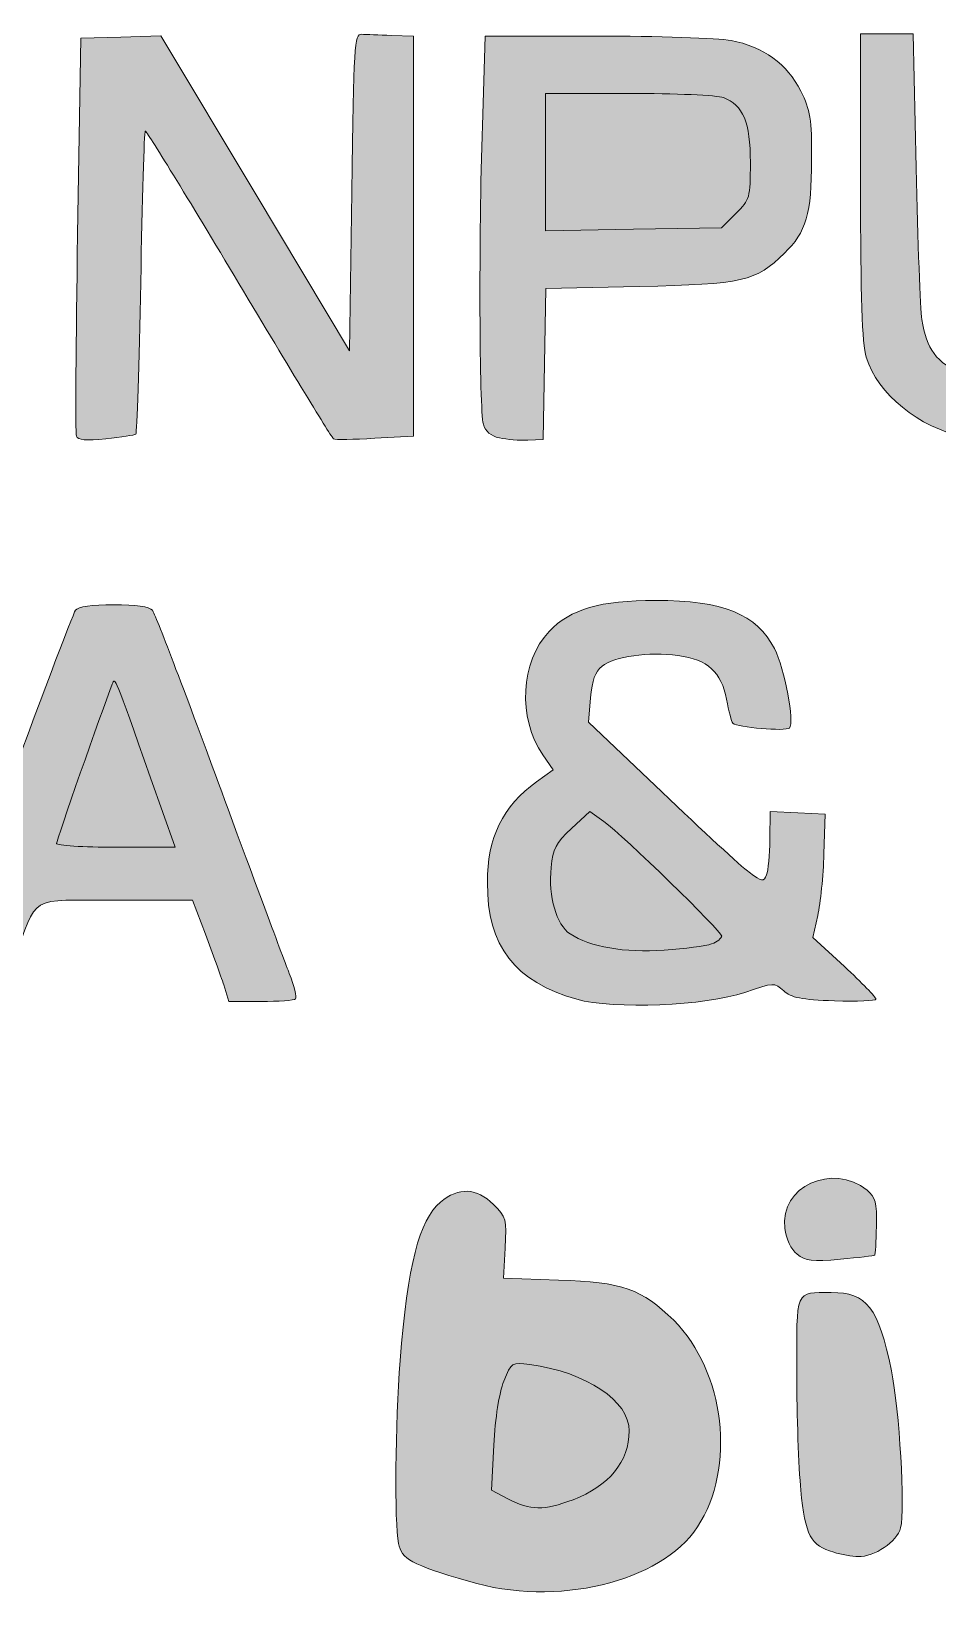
# Model space of a CAD drawing. Extents: x 0 to 500, y 2 to 498.
# Drawn here: x 139.53 to 158.78, y 9.92 to 43.38 of the extents above; entities that cross this region are included whole.
import ezdxf

# ---------------------------------------------------------------- set-up
doc = ezdxf.new("R2010")
doc.units = 0
doc.header["$MEASUREMENT"] = 0
doc.layers.add('LAYER_1', color=7, linetype='Continuous', lineweight=0)

msp = doc.modelspace()

# ---------------------------------------------------------------- hatches: boundary and pattern name
at = {"layer": 'LAYER_1', "true_color": 0x000000, "transparency": 33554687}
h = msp.add_hatch(color=18, dxfattribs=at)
h.dxf.hatch_style = 2
edge = h.paths.add_edge_path()
edge.add_spline(control_points=[(141.111, 34.732), (141.434, 34.765), (141.72, 34.81), (141.746, 34.832), (141.771, 34.855), (141.818, 36.303), (141.85, 38.051), (141.882, 39.798), (141.925, 41.245), (141.945, 41.265), (141.965, 41.285), (142.86, 39.83), (143.934, 38.031), (145.008, 36.233), (145.913, 34.747), (145.945, 34.729), (145.977, 34.711), (146.372, 34.717), (146.822, 34.743), (146.822, 34.743), (147.641, 34.788), (147.641, 34.788), (147.641, 34.788), (147.641, 39.034), (147.641, 39.034), (147.641, 39.034), (147.641, 43.28), (147.641, 43.28), (147.641, 43.28), (147.173, 43.296), (147.173, 43.296), (146.916, 43.305), (146.632, 43.315), (146.542, 43.319), (146.389, 43.327), (146.374, 43.091), (146.331, 39.964), (146.331, 39.964), (146.284, 36.601), (146.284, 36.601), (146.284, 36.601), (144.281, 39.944), (144.281, 39.944), (144.281, 39.944), (142.278, 43.287), (142.278, 43.287), (142.278, 43.287), (141.427, 43.26), (141.427, 43.26), (141.427, 43.26), (140.576, 43.234), (140.576, 43.234), (140.576, 43.234), (140.509, 39.069), (140.509, 39.069), (140.473, 36.779), (140.461, 34.853), (140.483, 34.789), (140.512, 34.705), (140.683, 34.689), (141.111, 34.732)], knot_values=[0, 0, 0, 0, 1, 1, 1, 2, 2, 2, 3, 3, 3, 4, 4, 4, 5, 5, 5, 6, 6, 6, 7, 7, 7, 8, 8, 8, 9, 9, 9, 10, 10, 10, 11, 11, 11, 12, 12, 12, 13, 13, 13, 14, 14, 14, 15, 15, 15, 16, 16, 16, 17, 17, 17, 18, 18, 18, 19, 19, 19, 20, 20, 20, 20], degree=3, periodic=0)
h = msp.add_hatch(color=18, dxfattribs=at)
h.dxf.hatch_style = 2
edge = h.paths.add_edge_path()
edge.add_spline(control_points=[(150.074, 34.704), (149.894, 34.696), (149.622, 34.717), (149.47, 34.751), (149.47, 34.751), (149.47, 34.751), (149.47, 34.751), (149.282, 34.792), (149.173, 34.887), (149.128, 35.046), (149.042, 35.356), (149.03, 39.01), (149.107, 41.385), (149.107, 41.385), (149.168, 43.28), (149.168, 43.28), (149.168, 43.28), (151.527, 43.28), (151.527, 43.28), (152.824, 43.28), (154.112, 43.238), (154.389, 43.186), (155.073, 43.058), (155.588, 42.685), (155.873, 42.111), (156.075, 41.703), (156.104, 41.523), (156.102, 40.661), (156.098, 39.495), (155.991, 39.126), (155.523, 38.67), (154.907, 38.07), (154.662, 38.014), (152.439, 37.966), (152.439, 37.966), (150.453, 37.924), (150.453, 37.924), (150.453, 37.924), (150.427, 36.321), (150.427, 36.321), (150.427, 36.321), (150.402, 34.718), (150.402, 34.718), (150.402, 34.718), (150.074, 34.704), (150.074, 34.704)], knot_values=[0, 0, 0, 0, 1, 1, 1, 2, 2, 2, 3, 3, 3, 4, 4, 4, 5, 5, 5, 6, 6, 6, 7, 7, 7, 8, 8, 8, 9, 9, 9, 10, 10, 10, 11, 11, 11, 12, 12, 12, 13, 13, 13, 14, 14, 14, 15, 15, 15, 15], degree=3, periodic=0)
h = msp.add_hatch(color=18, dxfattribs=at)
h.dxf.hatch_style = 2
edge = h.paths.add_edge_path()
edge.add_spline(control_points=[(163.918, 36.213), (163.634, 35.661), (162.986, 35.137), (162.298, 34.904), (161.741, 34.716), (159.984, 34.634), (159.35, 34.767), (159.351, 34.767), (159.35, 34.767), (159.351, 34.767), (158.375, 34.972), (157.497, 35.686), (157.263, 36.464), (157.173, 36.763), (157.141, 37.72), (157.14, 40.099), (157.14, 40.099), (157.139, 43.327), (157.139, 43.327), (157.139, 43.327), (157.701, 43.327), (157.701, 43.327), (157.701, 43.327), (158.262, 43.327), (158.262, 43.327), (158.262, 43.327), (158.323, 40.481), (158.323, 40.481), (158.356, 38.915), (158.41, 37.468), (158.442, 37.266), (158.544, 36.628), (158.745, 36.36), (159.321, 36.093), (160.334, 35.625), (161.847, 35.796), (162.474, 36.45), (162.474, 36.45), (162.741, 36.728), (162.741, 36.728), (162.741, 36.728), (162.811, 38.484), (162.811, 38.484), (162.849, 39.449), (162.884, 40.904), (162.887, 41.716), (162.892, 42.811), (162.924, 43.202), (163.011, 43.229), (163.075, 43.249), (163.373, 43.29), (163.673, 43.321), (163.673, 43.321), (164.219, 43.377), (164.219, 43.377), (164.219, 43.377), (164.188, 40.027), (164.188, 40.027), (164.188, 40.027), (164.157, 36.678), (164.157, 36.678), (164.157, 36.678), (163.918, 36.213), (163.918, 36.213)], knot_values=[0, 0, 0, 0, 1, 1, 1, 2, 2, 2, 3, 3, 3, 4, 4, 4, 5, 5, 5, 6, 6, 6, 7, 7, 7, 8, 8, 8, 9, 9, 9, 10, 10, 10, 11, 11, 11, 12, 12, 12, 13, 13, 13, 14, 14, 14, 15, 15, 15, 16, 16, 16, 17, 17, 17, 18, 18, 18, 19, 19, 19, 20, 20, 20, 21, 21, 21, 21], degree=3, periodic=0)
h = msp.add_hatch(color=18, dxfattribs=at)
h.dxf.hatch_style = 2
edge = h.paths.add_edge_path()
edge.add_spline(control_points=[(154.227, 41.974), (154.65, 41.814), (154.8, 41.454), (154.8, 40.596), (154.8, 39.846), (154.79, 39.812), (154.494, 39.516), (154.494, 39.516), (154.188, 39.21), (154.188, 39.21), (154.188, 39.21), (152.318, 39.179), (152.318, 39.179), (152.318, 39.179), (150.448, 39.149), (150.448, 39.149), (150.448, 39.149), (150.448, 40.606), (150.448, 40.606), (150.448, 40.606), (150.448, 42.064), (150.448, 42.064), (150.448, 42.064), (152.22, 42.064), (152.22, 42.064), (153.195, 42.064), (154.098, 42.024), (154.227, 41.974)], knot_values=[0, 0, 0, 0, 1, 1, 1, 2, 2, 2, 3, 3, 3, 4, 4, 4, 5, 5, 5, 6, 6, 6, 7, 7, 7, 8, 8, 8, 9, 9, 9, 9], degree=3, periodic=0)
h = msp.add_hatch(color=18, dxfattribs=at)
h.dxf.hatch_style = 2
edge = h.paths.add_edge_path()
edge.add_spline(control_points=[(137.441, 22.89), (137.441, 23.042), (140.354, 30.946), (140.464, 31.092), (140.521, 31.168), (140.807, 31.209), (141.278, 31.209), (141.745, 31.209), (142.037, 31.167), (142.098, 31.092), (142.15, 31.028), (142.783, 29.375), (143.504, 27.419), (144.226, 25.463), (144.902, 23.647), (145.006, 23.382), (145.111, 23.117), (145.172, 22.875), (145.14, 22.844), (145.109, 22.813), (144.778, 22.787), (144.404, 22.787), (144.404, 22.787), (143.725, 22.787), (143.725, 22.787), (143.725, 22.787), (143.613, 23.138), (143.613, 23.138), (143.551, 23.331), (143.376, 23.815), (143.225, 24.214), (143.225, 24.214), (142.949, 24.939), (142.949, 24.939), (142.949, 24.939), (141.321, 24.939), (141.321, 24.939), (139.436, 24.939), (139.666, 25.074), (139.166, 23.676), (139.166, 23.676), (138.865, 22.834), (138.865, 22.834), (138.865, 22.834), (138.153, 22.806), (138.153, 22.806), (137.652, 22.787), (137.441, 22.812), (137.441, 22.89)], knot_values=[0, 0, 0, 0, 1, 1, 1, 2, 2, 2, 3, 3, 3, 4, 4, 4, 5, 5, 5, 6, 6, 6, 7, 7, 7, 8, 8, 8, 9, 9, 9, 10, 10, 10, 11, 11, 11, 12, 12, 12, 13, 13, 13, 14, 14, 14, 15, 15, 15, 16, 16, 16, 16], degree=3, periodic=0)
h = msp.add_hatch(color=18, dxfattribs=at)
h.dxf.hatch_style = 2
edge = h.paths.add_edge_path()
edge.add_spline(control_points=[(156.797, 23.53), (157.165, 23.19), (157.467, 22.88), (157.467, 22.84), (157.467, 22.801), (157.071, 22.783), (156.587, 22.801), (155.879, 22.827), (155.669, 22.869), (155.508, 23.015), (155.31, 23.194), (155.302, 23.194), (154.68, 22.98), (153.856, 22.697), (151.891, 22.617), (151.113, 22.835), (151.113, 22.835), (151.113, 22.835), (151.113, 22.835), (149.797, 23.205), (149.213, 23.966), (149.213, 25.313), (149.213, 26.264), (149.54, 26.932), (150.257, 27.452), (150.257, 27.452), (150.608, 27.706), (150.608, 27.706), (150.608, 27.706), (150.391, 28.023), (150.391, 28.023), (149.853, 28.808), (149.915, 30), (150.527, 30.643), (150.982, 31.119), (151.61, 31.302), (152.788, 31.302), (154.217, 31.302), (154.939, 31.009), (155.312, 30.278), (155.526, 29.858), (155.745, 28.698), (155.629, 28.593), (155.546, 28.518), (154.519, 28.604), (154.429, 28.694), (154.401, 28.722), (154.34, 28.951), (154.293, 29.202), (154.185, 29.784), (153.895, 30.045), (153.262, 30.132), (152.648, 30.216), (151.905, 30.112), (151.65, 29.905), (151.502, 29.786), (151.438, 29.608), (151.406, 29.231), (151.406, 29.231), (151.364, 28.719), (151.364, 28.719), (151.364, 28.719), (152.919, 27.236), (152.919, 27.236), (153.774, 26.421), (154.609, 25.653), (154.775, 25.531), (155.054, 25.325), (155.081, 25.321), (155.142, 25.475), (155.178, 25.566), (155.211, 25.906), (155.214, 26.23), (155.214, 26.23), (155.221, 26.82), (155.221, 26.82), (155.221, 26.82), (155.806, 26.792), (155.806, 26.792), (155.806, 26.792), (156.39, 26.764), (156.39, 26.764), (156.39, 26.764), (156.363, 25.922), (156.363, 25.922), (156.349, 25.458), (156.29, 24.87), (156.232, 24.614), (156.232, 24.614), (156.128, 24.149), (156.128, 24.149), (156.128, 24.149), (156.797, 23.53), (156.797, 23.53)], knot_values=[0, 0, 0, 0, 1, 1, 1, 2, 2, 2, 3, 3, 3, 4, 4, 4, 5, 5, 5, 6, 6, 6, 7, 7, 7, 8, 8, 8, 9, 9, 9, 10, 10, 10, 11, 11, 11, 12, 12, 12, 13, 13, 13, 14, 14, 14, 15, 15, 15, 16, 16, 16, 17, 17, 17, 18, 18, 18, 19, 19, 19, 20, 20, 20, 21, 21, 21, 22, 22, 22, 23, 23, 23, 24, 24, 24, 25, 25, 25, 26, 26, 26, 27, 27, 27, 28, 28, 28, 29, 29, 29, 30, 30, 30, 31, 31, 31, 31], degree=3, periodic=0)
h = msp.add_hatch(color=18, dxfattribs=at)
h.dxf.hatch_style = 2
edge = h.paths.add_edge_path()
edge.add_spline(control_points=[(140.061, 26.142), (140.061, 26.205), (141.012, 28.926), (141.244, 29.524), (141.305, 29.682), (141.289, 29.721), (142.06, 27.536), (142.06, 27.536), (142.58, 26.062), (142.58, 26.062), (142.58, 26.062), (141.321, 26.062), (141.321, 26.062), (140.628, 26.062), (140.061, 26.098), (140.061, 26.142)], knot_values=[0, 0, 0, 0, 1, 1, 1, 2, 2, 2, 3, 3, 3, 4, 4, 4, 5, 5, 5, 5], degree=3, periodic=0)
h = msp.add_hatch(color=18, dxfattribs=at)
h.dxf.hatch_style = 2
edge = h.paths.add_edge_path()
edge.add_spline(control_points=[(152.972, 23.876), (152.125, 23.819), (151.395, 23.946), (150.973, 24.222), (150.678, 24.416), (150.507, 25.01), (150.567, 25.634), (150.605, 26.029), (150.668, 26.15), (151, 26.459), (151, 26.459), (151.388, 26.821), (151.388, 26.821), (151.388, 26.821), (151.69, 26.606), (151.69, 26.606), (152.093, 26.321), (154.191, 24.281), (154.191, 24.175), (154.191, 24.13), (154.095, 24.056), (153.978, 24.011), (153.861, 23.967), (153.408, 23.906), (152.972, 23.876)], knot_values=[0, 0, 0, 0, 1, 1, 1, 2, 2, 2, 3, 3, 3, 4, 4, 4, 5, 5, 5, 6, 6, 6, 7, 7, 7, 8, 8, 8, 8], degree=3, periodic=0)
h = msp.add_hatch(color=18, dxfattribs=at)
h.dxf.hatch_style = 2
edge = h.paths.add_edge_path()
edge.add_spline(control_points=[(157.442, 17.401), (157.455, 17.412), (157.471, 17.688), (157.478, 18.015), (157.49, 18.529), (157.463, 18.633), (157.28, 18.781), (156.545, 19.377), (155.414, 18.854), (155.533, 17.973), (155.564, 17.738), (155.663, 17.531), (155.794, 17.424), (155.976, 17.278), (156.106, 17.262), (156.713, 17.318), (157.102, 17.353), (157.43, 17.391), (157.442, 17.401)], knot_values=[0, 0, 0, 0, 1, 1, 1, 2, 2, 2, 3, 3, 3, 4, 4, 4, 5, 5, 5, 6, 6, 6, 6], degree=3, periodic=0)
h = msp.add_hatch(color=18, dxfattribs=at)
h.dxf.hatch_style = 2
edge = h.paths.add_edge_path()
edge.add_spline(control_points=[(153.676, 11.634), (154.5, 12.883), (154.264, 14.933), (153.171, 16.02), (152.504, 16.684), (152.08, 16.833), (150.727, 16.875), (150.727, 16.875), (149.554, 16.912), (149.554, 16.912), (149.554, 16.912), (149.591, 17.554), (149.591, 17.554), (149.625, 18.165), (149.614, 18.209), (149.343, 18.479), (148.986, 18.836), (148.604, 18.852), (148.216, 18.526), (147.764, 18.146), (147.52, 17.188), (147.362, 15.17), (147.255, 13.816), (147.236, 11.735), (147.326, 11.285), (147.393, 10.948), (147.582, 10.846), (148.811, 10.48), (150.678, 9.925), (152.895, 10.451), (153.676, 11.634)], knot_values=[0, 0, 0, 0, 1, 1, 1, 2, 2, 2, 3, 3, 3, 4, 4, 4, 5, 5, 5, 6, 6, 6, 7, 7, 7, 8, 8, 8, 9, 9, 9, 10, 10, 10, 10], degree=3, periodic=0)
h = msp.add_hatch(color=18, dxfattribs=at)
h.dxf.hatch_style = 2
edge = h.paths.add_edge_path()
edge.add_spline(control_points=[(157.992, 11.615), (158.09, 12.003), (157.965, 14.143), (157.798, 14.945), (157.515, 16.304), (157.28, 16.611), (156.518, 16.611), (155.746, 16.611), (155.782, 16.696), (155.785, 14.893), (155.786, 14.011), (155.825, 12.895), (155.872, 12.414), (155.965, 11.455), (156.079, 11.239), (156.57, 11.097), (156.729, 11.051), (156.964, 11.009), (157.092, 11.005), (157.431, 10.993), (157.919, 11.324), (157.992, 11.615)], knot_values=[0, 0, 0, 0, 1, 1, 1, 2, 2, 2, 3, 3, 3, 4, 4, 4, 5, 5, 5, 6, 6, 6, 7, 7, 7, 7], degree=3, periodic=0)
h = msp.add_hatch(color=18, dxfattribs=at)
h.dxf.hatch_style = 2
edge = h.paths.add_edge_path()
edge.add_spline(control_points=[(151.036, 12.213), (151.793, 12.496), (152.226, 13.027), (152.226, 13.671), (152.226, 14.315), (151.328, 14.914), (150.112, 15.082), (149.732, 15.135), (149.727, 15.132), (149.564, 14.727), (149.463, 14.476), (149.38, 13.951), (149.349, 13.368), (149.349, 13.368), (149.299, 12.418), (149.299, 12.418), (149.299, 12.418), (149.663, 12.226), (149.663, 12.226), (150.126, 11.982), (150.411, 11.979), (151.036, 12.213)], knot_values=[0, 0, 0, 0, 1, 1, 1, 2, 2, 2, 3, 3, 3, 4, 4, 4, 5, 5, 5, 6, 6, 6, 7, 7, 7, 7], degree=3, periodic=0)

# ---------------------------------------------------------------- linework, layer by layer
at = {"layer": 'LAYER_1'}
for points in [[(153.978, 24.011)], [(155.794, 17.424)], [(151.036, 12.213)], [(156.57, 11.097)], [(148.811, 10.48)]]:
    msp.add_lwpolyline(points, dxfattribs=at)
for points, knots in [([(141.111, 34.732), (141.434, 34.765), (141.72, 34.81), (141.746, 34.832), (141.771, 34.855), (141.818, 36.303), (141.85, 38.051), (141.882, 39.798), (141.925, 41.245), (141.945, 41.265), (141.965, 41.285), (142.86, 39.83), (143.934, 38.031), (145.008, 36.233), (145.913, 34.747), (145.945, 34.729), (145.977, 34.711), (146.372, 34.717), (146.822, 34.743), (146.822, 34.743), (147.641, 34.788), (147.641, 34.788), (147.641, 34.788), (147.641, 39.034), (147.641, 39.034), (147.641, 39.034), (147.641, 43.28), (147.641, 43.28), (147.641, 43.28), (147.173, 43.296), (147.173, 43.296), (146.916, 43.305), (146.632, 43.315), (146.542, 43.319), (146.389, 43.327), (146.374, 43.091), (146.331, 39.964), (146.331, 39.964), (146.284, 36.601), (146.284, 36.601), (146.284, 36.601), (144.281, 39.944), (144.281, 39.944), (144.281, 39.944), (142.278, 43.287), (142.278, 43.287), (142.278, 43.287), (141.427, 43.26), (141.427, 43.26), (141.427, 43.26), (140.576, 43.234), (140.576, 43.234), (140.576, 43.234), (140.509, 39.069), (140.509, 39.069), (140.473, 36.779), (140.461, 34.853), (140.483, 34.789), (140.512, 34.705), (140.683, 34.689), (141.111, 34.732)], [0, 0, 0, 0, 1, 1, 1, 2, 2, 2, 3, 3, 3, 4, 4, 4, 5, 5, 5, 6, 6, 6, 7, 7, 7, 8, 8, 8, 9, 9, 9, 10, 10, 10, 11, 11, 11, 12, 12, 12, 13, 13, 13, 14, 14, 14, 15, 15, 15, 16, 16, 16, 17, 17, 17, 18, 18, 18, 19, 19, 19, 20, 20, 20, 20]), ([(150.074, 34.704), (149.894, 34.696), (149.622, 34.717), (149.47, 34.751), (149.47, 34.751), (149.47, 34.751), (149.47, 34.751), (149.282, 34.792), (149.173, 34.887), (149.128, 35.046), (149.042, 35.356), (149.03, 39.01), (149.107, 41.385), (149.107, 41.385), (149.168, 43.28), (149.168, 43.28), (149.168, 43.28), (151.527, 43.28), (151.527, 43.28), (152.824, 43.28), (154.112, 43.238), (154.389, 43.186), (155.073, 43.058), (155.588, 42.685), (155.873, 42.111), (156.075, 41.703), (156.104, 41.523), (156.102, 40.661), (156.098, 39.495), (155.991, 39.126), (155.523, 38.67), (154.907, 38.07), (154.662, 38.014), (152.439, 37.966), (152.439, 37.966), (150.453, 37.924), (150.453, 37.924), (150.453, 37.924), (150.427, 36.321), (150.427, 36.321), (150.427, 36.321), (150.402, 34.718), (150.402, 34.718), (150.402, 34.718), (150.074, 34.704), (150.074, 34.704)], [0, 0, 0, 0, 1, 1, 1, 2, 2, 2, 3, 3, 3, 4, 4, 4, 5, 5, 5, 6, 6, 6, 7, 7, 7, 8, 8, 8, 9, 9, 9, 10, 10, 10, 11, 11, 11, 12, 12, 12, 13, 13, 13, 14, 14, 14, 15, 15, 15, 15]), ([(163.918, 36.213), (163.634, 35.661), (162.986, 35.137), (162.298, 34.904), (161.741, 34.716), (159.984, 34.634), (159.35, 34.767), (159.351, 34.767), (159.35, 34.767), (159.351, 34.767), (158.375, 34.972), (157.497, 35.686), (157.263, 36.464), (157.173, 36.763), (157.141, 37.72), (157.14, 40.099), (157.14, 40.099), (157.139, 43.327), (157.139, 43.327), (157.139, 43.327), (157.701, 43.327), (157.701, 43.327), (157.701, 43.327), (158.262, 43.327), (158.262, 43.327), (158.262, 43.327), (158.323, 40.481), (158.323, 40.481), (158.356, 38.915), (158.41, 37.468), (158.442, 37.266), (158.544, 36.628), (158.745, 36.36), (159.321, 36.093), (160.334, 35.625), (161.847, 35.796), (162.474, 36.45), (162.474, 36.45), (162.741, 36.728), (162.741, 36.728), (162.741, 36.728), (162.811, 38.484), (162.811, 38.484), (162.849, 39.449), (162.884, 40.904), (162.887, 41.716), (162.892, 42.811), (162.924, 43.202), (163.011, 43.229), (163.075, 43.249), (163.373, 43.29), (163.673, 43.321), (163.673, 43.321), (164.219, 43.377), (164.219, 43.377), (164.219, 43.377), (164.188, 40.027), (164.188, 40.027), (164.188, 40.027), (164.157, 36.678), (164.157, 36.678), (164.157, 36.678), (163.918, 36.213), (163.918, 36.213)], [0, 0, 0, 0, 1, 1, 1, 2, 2, 2, 3, 3, 3, 4, 4, 4, 5, 5, 5, 6, 6, 6, 7, 7, 7, 8, 8, 8, 9, 9, 9, 10, 10, 10, 11, 11, 11, 12, 12, 12, 13, 13, 13, 14, 14, 14, 15, 15, 15, 16, 16, 16, 17, 17, 17, 18, 18, 18, 19, 19, 19, 20, 20, 20, 21, 21, 21, 21]), ([(154.227, 41.974), (154.65, 41.814), (154.8, 41.454), (154.8, 40.596), (154.8, 39.846), (154.79, 39.812), (154.494, 39.516), (154.494, 39.516), (154.188, 39.21), (154.188, 39.21), (154.188, 39.21), (152.318, 39.179), (152.318, 39.179), (152.318, 39.179), (150.448, 39.149), (150.448, 39.149), (150.448, 39.149), (150.448, 40.606), (150.448, 40.606), (150.448, 40.606), (150.448, 42.064), (150.448, 42.064), (150.448, 42.064), (152.22, 42.064), (152.22, 42.064), (153.195, 42.064), (154.098, 42.024), (154.227, 41.974)], [0, 0, 0, 0, 1, 1, 1, 2, 2, 2, 3, 3, 3, 4, 4, 4, 5, 5, 5, 6, 6, 6, 7, 7, 7, 8, 8, 8, 9, 9, 9, 9]), ([(137.441, 22.89), (137.441, 23.042), (140.354, 30.946), (140.464, 31.092), (140.521, 31.168), (140.807, 31.209), (141.278, 31.209), (141.745, 31.209), (142.037, 31.167), (142.098, 31.092), (142.15, 31.028), (142.783, 29.375), (143.504, 27.419), (144.226, 25.463), (144.902, 23.647), (145.006, 23.382), (145.111, 23.117), (145.172, 22.875), (145.14, 22.844), (145.109, 22.813), (144.778, 22.787), (144.404, 22.787), (144.404, 22.787), (143.725, 22.787), (143.725, 22.787), (143.725, 22.787), (143.613, 23.138), (143.613, 23.138), (143.551, 23.331), (143.376, 23.815), (143.225, 24.214), (143.225, 24.214), (142.949, 24.939), (142.949, 24.939), (142.949, 24.939), (141.321, 24.939), (141.321, 24.939), (139.436, 24.939), (139.666, 25.074), (139.166, 23.676), (139.166, 23.676), (138.865, 22.834), (138.865, 22.834), (138.865, 22.834), (138.153, 22.806), (138.153, 22.806), (137.652, 22.787), (137.441, 22.812), (137.441, 22.89)], [0, 0, 0, 0, 1, 1, 1, 2, 2, 2, 3, 3, 3, 4, 4, 4, 5, 5, 5, 6, 6, 6, 7, 7, 7, 8, 8, 8, 9, 9, 9, 10, 10, 10, 11, 11, 11, 12, 12, 12, 13, 13, 13, 14, 14, 14, 15, 15, 15, 16, 16, 16, 16]), ([(156.797, 23.53), (157.165, 23.19), (157.467, 22.88), (157.467, 22.84), (157.467, 22.801), (157.071, 22.783), (156.587, 22.801), (155.879, 22.827), (155.669, 22.869), (155.508, 23.015), (155.31, 23.194), (155.302, 23.194), (154.68, 22.98), (153.856, 22.697), (151.891, 22.617), (151.113, 22.835), (151.113, 22.835), (151.113, 22.835), (151.113, 22.835), (149.797, 23.205), (149.213, 23.966), (149.213, 25.313), (149.213, 26.264), (149.54, 26.932), (150.257, 27.452), (150.257, 27.452), (150.608, 27.706), (150.608, 27.706), (150.608, 27.706), (150.391, 28.023), (150.391, 28.023), (149.853, 28.808), (149.915, 30), (150.527, 30.643), (150.982, 31.119), (151.61, 31.302), (152.788, 31.302), (154.217, 31.302), (154.939, 31.009), (155.312, 30.278), (155.526, 29.858), (155.745, 28.698), (155.629, 28.593), (155.546, 28.518), (154.519, 28.604), (154.429, 28.694), (154.401, 28.722), (154.34, 28.951), (154.293, 29.202), (154.185, 29.784), (153.895, 30.045), (153.262, 30.132), (152.648, 30.216), (151.905, 30.112), (151.65, 29.905), (151.502, 29.786), (151.438, 29.608), (151.406, 29.231), (151.406, 29.231), (151.364, 28.719), (151.364, 28.719), (151.364, 28.719), (152.919, 27.236), (152.919, 27.236), (153.774, 26.421), (154.609, 25.653), (154.775, 25.531), (155.054, 25.325), (155.081, 25.321), (155.142, 25.475), (155.178, 25.566), (155.211, 25.906), (155.214, 26.23), (155.214, 26.23), (155.221, 26.82), (155.221, 26.82), (155.221, 26.82), (155.806, 26.792), (155.806, 26.792), (155.806, 26.792), (156.39, 26.764), (156.39, 26.764), (156.39, 26.764), (156.363, 25.922), (156.363, 25.922), (156.349, 25.458), (156.29, 24.87), (156.232, 24.614), (156.232, 24.614), (156.128, 24.149), (156.128, 24.149), (156.128, 24.149), (156.797, 23.53), (156.797, 23.53)], [0, 0, 0, 0, 1, 1, 1, 2, 2, 2, 3, 3, 3, 4, 4, 4, 5, 5, 5, 6, 6, 6, 7, 7, 7, 8, 8, 8, 9, 9, 9, 10, 10, 10, 11, 11, 11, 12, 12, 12, 13, 13, 13, 14, 14, 14, 15, 15, 15, 16, 16, 16, 17, 17, 17, 18, 18, 18, 19, 19, 19, 20, 20, 20, 21, 21, 21, 22, 22, 22, 23, 23, 23, 24, 24, 24, 25, 25, 25, 26, 26, 26, 27, 27, 27, 28, 28, 28, 29, 29, 29, 30, 30, 30, 31, 31, 31, 31]), ([(140.061, 26.142), (140.061, 26.205), (141.012, 28.926), (141.244, 29.524), (141.305, 29.682), (141.289, 29.721), (142.06, 27.536), (142.06, 27.536), (142.58, 26.062), (142.58, 26.062), (142.58, 26.062), (141.321, 26.062), (141.321, 26.062), (140.628, 26.062), (140.061, 26.098), (140.061, 26.142)], [0, 0, 0, 0, 1, 1, 1, 2, 2, 2, 3, 3, 3, 4, 4, 4, 5, 5, 5, 5]), ([(152.972, 23.876), (152.125, 23.819), (151.395, 23.946), (150.973, 24.222), (150.678, 24.416), (150.507, 25.01), (150.567, 25.634), (150.605, 26.029), (150.668, 26.15), (151, 26.459), (151, 26.459), (151.388, 26.821), (151.388, 26.821), (151.388, 26.821), (151.69, 26.606), (151.69, 26.606), (152.093, 26.321), (154.191, 24.281), (154.191, 24.175), (154.191, 24.13), (154.095, 24.056), (153.978, 24.011), (153.861, 23.967), (153.408, 23.906), (152.972, 23.876)], [0, 0, 0, 0, 1, 1, 1, 2, 2, 2, 3, 3, 3, 4, 4, 4, 5, 5, 5, 6, 6, 6, 7, 7, 7, 8, 8, 8, 8]), ([(157.442, 17.401), (157.455, 17.412), (157.471, 17.688), (157.478, 18.015), (157.49, 18.529), (157.463, 18.633), (157.28, 18.781), (156.545, 19.377), (155.414, 18.854), (155.533, 17.973), (155.564, 17.738), (155.663, 17.531), (155.794, 17.424), (155.976, 17.278), (156.106, 17.262), (156.713, 17.318), (157.102, 17.353), (157.43, 17.391), (157.442, 17.401)], [0, 0, 0, 0, 1, 1, 1, 2, 2, 2, 3, 3, 3, 4, 4, 4, 5, 5, 5, 6, 6, 6, 6]), ([(153.676, 11.634), (154.5, 12.883), (154.264, 14.933), (153.171, 16.02), (152.504, 16.684), (152.08, 16.833), (150.727, 16.875), (150.727, 16.875), (149.554, 16.912), (149.554, 16.912), (149.554, 16.912), (149.591, 17.554), (149.591, 17.554), (149.625, 18.165), (149.614, 18.209), (149.343, 18.479), (148.986, 18.836), (148.604, 18.852), (148.216, 18.526), (147.764, 18.146), (147.52, 17.188), (147.362, 15.17), (147.255, 13.816), (147.236, 11.735), (147.326, 11.285), (147.393, 10.948), (147.582, 10.846), (148.811, 10.48), (150.678, 9.925), (152.895, 10.451), (153.676, 11.634)], [0, 0, 0, 0, 1, 1, 1, 2, 2, 2, 3, 3, 3, 4, 4, 4, 5, 5, 5, 6, 6, 6, 7, 7, 7, 8, 8, 8, 9, 9, 9, 10, 10, 10, 10]), ([(157.992, 11.615), (158.09, 12.003), (157.965, 14.143), (157.798, 14.945), (157.515, 16.304), (157.28, 16.611), (156.518, 16.611), (155.746, 16.611), (155.782, 16.696), (155.785, 14.893), (155.786, 14.011), (155.825, 12.895), (155.872, 12.414), (155.965, 11.455), (156.079, 11.239), (156.57, 11.097), (156.729, 11.051), (156.964, 11.009), (157.092, 11.005), (157.431, 10.993), (157.919, 11.324), (157.992, 11.615)], [0, 0, 0, 0, 1, 1, 1, 2, 2, 2, 3, 3, 3, 4, 4, 4, 5, 5, 5, 6, 6, 6, 7, 7, 7, 7]), ([(151.036, 12.213), (151.793, 12.496), (152.226, 13.027), (152.226, 13.671), (152.226, 14.315), (151.328, 14.914), (150.112, 15.082), (149.732, 15.135), (149.727, 15.132), (149.564, 14.727), (149.463, 14.476), (149.38, 13.951), (149.349, 13.368), (149.349, 13.368), (149.299, 12.418), (149.299, 12.418), (149.299, 12.418), (149.663, 12.226), (149.663, 12.226), (150.126, 11.982), (150.411, 11.979), (151.036, 12.213)], [0, 0, 0, 0, 1, 1, 1, 2, 2, 2, 3, 3, 3, 4, 4, 4, 5, 5, 5, 6, 6, 6, 7, 7, 7, 7])]:
    msp.add_open_spline(points, degree=3, knots=knots, dxfattribs=at)

doc.saveas('drawing.dxf')
